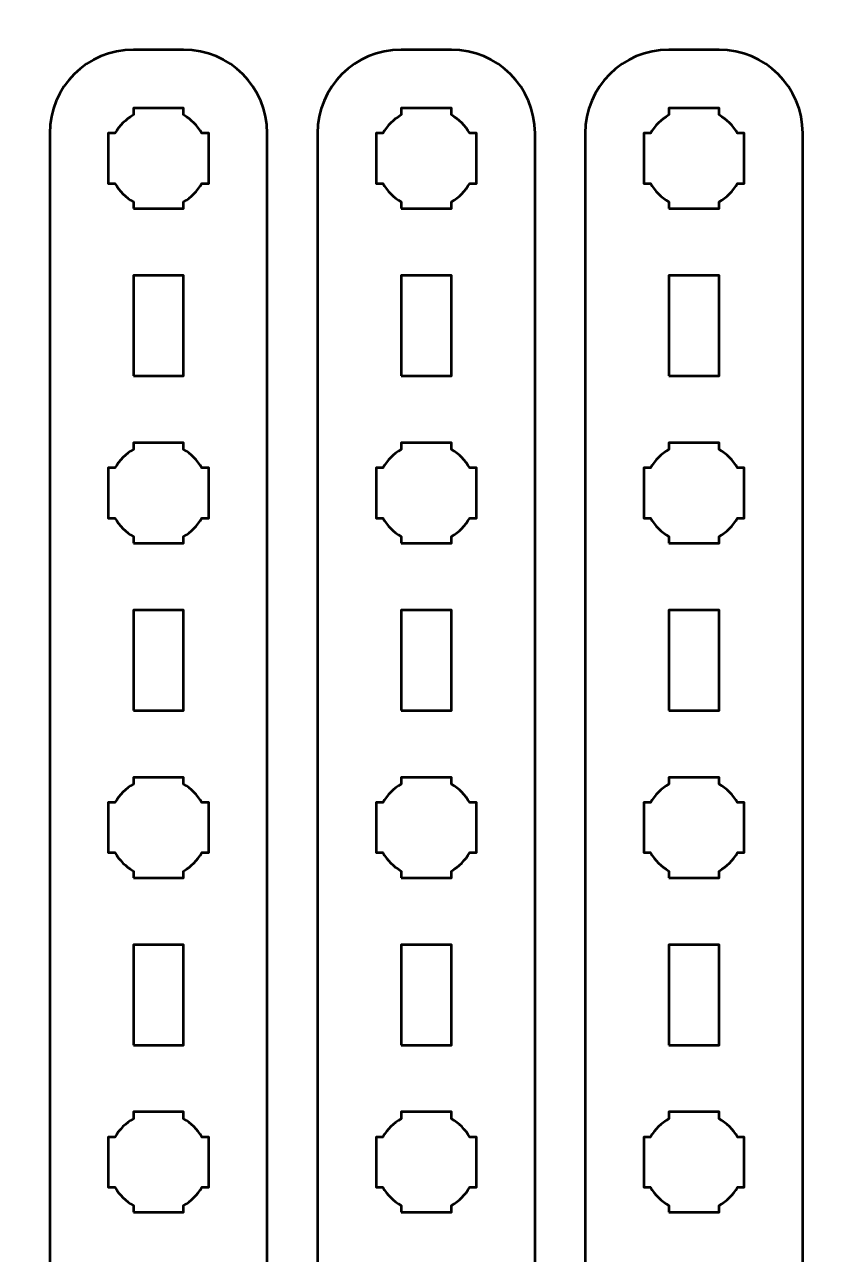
# Model space of a CAD drawing. Header units: centimetres. Extents: x -21 to 0, y -29.7 to 0.
# Drawn here: x -10.5 to -5.66, y -22.2 to -14.85 of the extents above; entities that cross this region are included whole.
import ezdxf

# ---------------------------------------------------------------- set-up
doc = ezdxf.new("R2010")
doc.units = ezdxf.units.CM
doc.header["$MEASUREMENT"] = 0
doc.layers.add('Layer 1', color=7, linetype='Continuous')

msp = doc.modelspace()

# ---------------------------------------------------------------- linework, layer by layer
at = {"layer": 'Layer 1', "color": 1, "lineweight": 53}
msp.add_open_spline([(-21.00003, -29.19995), (-21.00003, -29.19995), (-21.00003, -5.89992), (-21.00003, -5.89992), (-21.00003, -5.89992), (-21.00003, -5.81709), (-20.93286, -5.74992), (-20.85003, -5.74992), (-20.85003, -5.74992), (-20.7672, -5.74992), (-20.70003, -5.68275), (-20.70003, -5.59992), (-20.70003, -5.59992), (-20.70003, -5.51709), (-20.7672, -5.44992), (-20.85003, -5.44992), (-20.85003, -5.44992), (-20.93286, -5.44992), (-21.00003, -5.38275), (-21.00003, -5.29992), (-21.00003, -5.29992), (-21.00003, -5.21709), (-20.93286, -5.14992), (-20.85003, -5.14992), (-20.85003, -5.14992), (-20.7672, -5.14992), (-20.70003, -5.08275), (-20.70003, -4.99992), (-20.70003, -4.99992), (-20.70003, -4.91709), (-20.7672, -4.84992), (-20.85003, -4.84992), (-20.85003, -4.84992), (-20.93286, -4.84992), (-21.00003, -4.78275), (-21.00003, -4.69992), (-21.00003, -4.69992), (-21.00003, -4.61709), (-20.93286, -4.54992), (-20.85003, -4.54992), (-20.85003, -4.54992), (-20.7672, -4.54992), (-20.70003, -4.48275), (-20.70003, -4.39992), (-20.70003, -4.39992), (-20.70003, -4.31709), (-20.7672, -4.24992), (-20.85003, -4.24992), (-20.85003, -4.24992), (-20.93286, -4.24992), (-21.00003, -4.18275), (-21.00003, -4.09992), (-21.00003, -4.09992), (-21.00003, -4.01709), (-20.93286, -3.94992), (-20.85003, -3.94992), (-20.85003, -3.94992), (-20.7672, -3.94992), (-20.70003, -3.88275), (-20.70003, -3.79992), (-20.70003, -3.79992), (-20.70003, -3.71709), (-20.7672, -3.64992), (-20.85003, -3.64992), (-20.85003, -3.64992), (-20.93286, -3.64992), (-21.00003, -3.58275), (-21.00003, -3.49992), (-21.00003, -3.49992), (-21.00003, -3.41709), (-20.93286, -3.34992), (-20.85003, -3.34992), (-20.85003, -3.34992), (-20.7672, -3.34992), (-20.70003, -3.28275), (-20.70003, -3.19992), (-20.70003, -3.19992), (-20.70003, -3.11709), (-20.7672, -3.04992), (-20.85003, -3.04992), (-20.85003, -3.04992), (-20.93286, -3.04992), (-21.00003, -2.98275), (-21.00003, -2.89992), (-21.00003, -2.89992), (-21.00003, -2.81709), (-20.93286, -2.74992), (-20.85003, -2.74992), (-20.85003, -2.74992), (-20.7672, -2.74992), (-20.70003, -2.68275), (-20.70003, -2.59992), (-20.70003, -2.59992), (-20.70003, -2.51709), (-20.7672, -2.44992), (-20.85003, -2.44992), (-20.85003, -2.44992), (-20.93286, -2.44992), (-21.00003, -2.38275), (-21.00003, -2.29992), (-21.00003, -2.29992), (-21.00003, -2.21709), (-20.93286, -2.14992), (-20.85003, -2.14992), (-20.85003, -2.14992), (-20.7672, -2.14992), (-20.70003, -2.08275), (-20.70003, -1.99992), (-20.70003, -1.99992), (-20.70003, -1.91709), (-20.7672, -1.84992), (-20.85003, -1.84992), (-20.85003, -1.84992), (-20.93286, -1.84992), (-21.00003, -1.78275), (-21.00003, -1.69992), (-21.00003, -1.69992), (-21.00003, -1.61709), (-20.93286, -1.54992), (-20.85003, -1.54992), (-20.85003, -1.54992), (-20.7672, -1.54992), (-20.70003, -1.48275), (-20.70003, -1.39992), (-20.70003, -1.39992), (-20.70003, -1.31709), (-20.7672, -1.24992), (-20.85003, -1.24992), (-20.85003, -1.24992), (-20.93286, -1.24992), (-21.00003, -1.18275), (-21.00003, -1.09992), (-21.00003, -1.09992), (-21.00003, -1.09992), (-21.00003, -0.49992), (-21.00003, -0.49992), (-21.00003, -0.49992), (-21.00003, -0.22295), (-20.77694, 0.00004), (-20.49994, 0.00004), (-20.49994, 0.00004), (-20.49994, 0.00004), (-0.50008, 0.00004), (-0.50008, 0.00004), (-0.50008, 0.00004), (-0.22294, 0.00004), (0.00002, -0.22295), (0.00002, -0.49992), (0.00002, -0.49992), (0.00002, -0.49992), (0.00002, -29.19995), (0.00002, -29.19995), (0.00002, -29.19995), (0.00002, -29.47695), (-0.22294, -29.70004), (-0.50008, -29.70004), (-0.50008, -29.70004), (-0.50008, -29.70004), (-20.49994, -29.70004), (-20.49994, -29.70004), (-20.49994, -29.70004), (-20.77694, -29.70004), (-21.00003, -29.47695), (-21.00003, -29.19995)], degree=3, knots=[0, 0, 0, 0, 0.0243902, 0.0243902, 0.0243902, 0.0243902, 0.0487805, 0.0487805, 0.0487805, 0.0487805, 0.0731707, 0.0731707, 0.0731707, 0.0731707, 0.097561, 0.097561, 0.097561, 0.097561, 0.1219512, 0.1219512, 0.1219512, 0.1219512, 0.1463415, 0.1463415, 0.1463415, 0.1463415, 0.1707317, 0.1707317, 0.1707317, 0.1707317, 0.195122, 0.195122, 0.195122, 0.195122, 0.2195122, 0.2195122, 0.2195122, 0.2195122, 0.2439024, 0.2439024, 0.2439024, 0.2439024, 0.2682927, 0.2682927, 0.2682927, 0.2682927, 0.2926829, 0.2926829, 0.2926829, 0.2926829, 0.3170732, 0.3170732, 0.3170732, 0.3170732, 0.3414634, 0.3414634, 0.3414634, 0.3414634, 0.3658537, 0.3658537, 0.3658537, 0.3658537, 0.3902439, 0.3902439, 0.3902439, 0.3902439, 0.4146341, 0.4146341, 0.4146341, 0.4146341, 0.4390244, 0.4390244, 0.4390244, 0.4390244, 0.4634146, 0.4634146, 0.4634146, 0.4634146, 0.4878049, 0.4878049, 0.4878049, 0.4878049, 0.5121951, 0.5121951, 0.5121951, 0.5121951, 0.5365854, 0.5365854, 0.5365854, 0.5365854, 0.5609756, 0.5609756, 0.5609756, 0.5609756, 0.5853659, 0.5853659, 0.5853659, 0.5853659, 0.6097561, 0.6097561, 0.6097561, 0.6097561, 0.6341463, 0.6341463, 0.6341463, 0.6341463, 0.6585366, 0.6585366, 0.6585366, 0.6585366, 0.6829268, 0.6829268, 0.6829268, 0.6829268, 0.7073171, 0.7073171, 0.7073171, 0.7073171, 0.7317073, 0.7317073, 0.7317073, 0.7317073, 0.7560976, 0.7560976, 0.7560976, 0.7560976, 0.7804878, 0.7804878, 0.7804878, 0.7804878, 0.804878, 0.804878, 0.804878, 0.804878, 0.8292683, 0.8292683, 0.8292683, 0.8292683, 0.8536585, 0.8536585, 0.8536585, 0.8536585, 0.8780488, 0.8780488, 0.8780488, 0.8780488, 0.902439, 0.902439, 0.902439, 0.902439, 0.9268293, 0.9268293, 0.9268293, 0.9268293, 0.9512195, 0.9512195, 0.9512195, 0.9512195, 0.9756098, 0.9756098, 0.9756098, 0.9756098, 1, 1, 1, 1], dxfattribs=at)
at = {"layer": 'Layer 1', "color": 114, "lineweight": 53}
for points in [[(-9.55, -28.3), (-9.55, -28.3), (-9.85, -28.3), (-9.85, -28.3), (-9.85, -28.3), (-10.12609, -28.3), (-10.35, -28.07609), (-10.35, -27.8), (-10.35, -27.8), (-10.35, -27.8), (-10.35, -15.5), (-10.35, -15.5), (-10.35, -15.5), (-10.35, -15.22391), (-10.12609, -15), (-9.85, -15), (-9.85, -15), (-9.85, -15), (-9.55, -15), (-9.55, -15), (-9.55, -15), (-9.27391, -15), (-9.05, -15.22391), (-9.05, -15.5), (-9.05, -15.5), (-9.05, -15.5), (-9.05, -27.8), (-9.05, -27.8), (-9.05, -27.8), (-9.05, -28.07609), (-9.27391, -28.3), (-9.55, -28.3)], [(-7.95, -28.3), (-7.95, -28.3), (-8.25, -28.3), (-8.25, -28.3), (-8.25, -28.3), (-8.52609, -28.3), (-8.75, -28.07609), (-8.75, -27.8), (-8.75, -27.8), (-8.75, -27.8), (-8.75, -15.5), (-8.75, -15.5), (-8.75, -15.5), (-8.75, -15.22391), (-8.52609, -15), (-8.25, -15), (-8.25, -15), (-8.25, -15), (-7.95, -15), (-7.95, -15), (-7.95, -15), (-7.67391, -15), (-7.45, -15.22391), (-7.45, -15.5), (-7.45, -15.5), (-7.45, -15.5), (-7.45, -27.8), (-7.45, -27.8), (-7.45, -27.8), (-7.45, -28.07609), (-7.67391, -28.3), (-7.95, -28.3)], [(-6.35, -28.3), (-6.35, -28.3), (-6.65, -28.3), (-6.65, -28.3), (-6.65, -28.3), (-6.92609, -28.3), (-7.15, -28.07609), (-7.15, -27.8), (-7.15, -27.8), (-7.15, -27.8), (-7.15, -15.5), (-7.15, -15.5), (-7.15, -15.5), (-7.15, -15.22391), (-6.92609, -15), (-6.65, -15), (-6.65, -15), (-6.65, -15), (-6.35, -15), (-6.35, -15), (-6.35, -15), (-6.07391, -15), (-5.85, -15.22391), (-5.85, -15.5), (-5.85, -15.5), (-5.85, -15.5), (-5.85, -27.8), (-5.85, -27.8), (-5.85, -27.8), (-5.85, -28.07609), (-6.07391, -28.3), (-6.35, -28.3)]]:
    msp.add_open_spline(points, degree=3, knots=[0, 0, 0, 0, 0.125, 0.125, 0.125, 0.125, 0.25, 0.25, 0.25, 0.25, 0.375, 0.375, 0.375, 0.375, 0.5, 0.5, 0.5, 0.5, 0.625, 0.625, 0.625, 0.625, 0.75, 0.75, 0.75, 0.75, 0.875, 0.875, 0.875, 0.875, 1, 1, 1, 1], dxfattribs=at)
at = {"layer": 'Layer 1', "lineweight": 53}
for points, knots in [([(-9.85, -15.95), (-9.85, -15.95), (-9.85, -15.90985), (-9.85, -15.90985), (-9.85, -15.90985), (-9.89553, -15.8835), (-9.9335, -15.84553), (-9.95985, -15.8), (-9.95985, -15.8), (-9.95985, -15.8), (-10, -15.8), (-10, -15.8), (-10, -15.8), (-10, -15.8), (-10, -15.65), (-10, -15.65), (-10, -15.65), (-10, -15.65), (-10, -15.5), (-10, -15.5), (-10, -15.5), (-10, -15.5), (-9.95985, -15.5), (-9.95985, -15.5), (-9.95985, -15.5), (-9.9335, -15.45447), (-9.89553, -15.4165), (-9.85, -15.39015), (-9.85, -15.39015), (-9.85, -15.39015), (-9.85, -15.35), (-9.85, -15.35), (-9.85, -15.35), (-9.85, -15.35), (-9.7, -15.35), (-9.7, -15.35), (-9.7, -15.35), (-9.7, -15.35), (-9.55, -15.35), (-9.55, -15.35), (-9.55, -15.35), (-9.55, -15.35), (-9.55, -15.39015), (-9.55, -15.39015), (-9.55, -15.39015), (-9.50447, -15.4165), (-9.4665, -15.45447), (-9.44015, -15.5), (-9.44015, -15.5), (-9.44015, -15.5), (-9.4, -15.5), (-9.4, -15.5), (-9.4, -15.5), (-9.4, -15.5), (-9.4, -15.65), (-9.4, -15.65), (-9.4, -15.65), (-9.4, -15.65), (-9.4, -15.8), (-9.4, -15.8), (-9.4, -15.8), (-9.4, -15.8), (-9.44015, -15.8), (-9.44015, -15.8), (-9.44015, -15.8), (-9.4665, -15.84553), (-9.50447, -15.8835), (-9.55, -15.90985), (-9.55, -15.90985), (-9.55, -15.90985), (-9.55, -15.95), (-9.55, -15.95), (-9.55, -15.95), (-9.55, -15.95), (-9.7, -15.95), (-9.7, -15.95), (-9.7, -15.95), (-9.7, -15.95), (-9.85, -15.95), (-9.85, -15.95)], [0, 0, 0, 0, 0.05, 0.05, 0.05, 0.05, 0.1, 0.1, 0.1, 0.1, 0.15, 0.15, 0.15, 0.15, 0.2, 0.2, 0.2, 0.2, 0.25, 0.25, 0.25, 0.25, 0.3, 0.3, 0.3, 0.3, 0.35, 0.35, 0.35, 0.35, 0.4, 0.4, 0.4, 0.4, 0.45, 0.45, 0.45, 0.45, 0.5, 0.5, 0.5, 0.5, 0.55, 0.55, 0.55, 0.55, 0.6, 0.6, 0.6, 0.6, 0.65, 0.65, 0.65, 0.65, 0.7, 0.7, 0.7, 0.7, 0.75, 0.75, 0.75, 0.75, 0.8, 0.8, 0.8, 0.8, 0.85, 0.85, 0.85, 0.85, 0.9, 0.9, 0.9, 0.9, 0.95, 0.95, 0.95, 0.95, 1, 1, 1, 1]), ([(-8.25, -15.95), (-8.25, -15.95), (-8.25, -15.90985), (-8.25, -15.90985), (-8.25, -15.90985), (-8.29553, -15.8835), (-8.3335, -15.84553), (-8.35985, -15.8), (-8.35985, -15.8), (-8.35985, -15.8), (-8.4, -15.8), (-8.4, -15.8), (-8.4, -15.8), (-8.4, -15.8), (-8.4, -15.65), (-8.4, -15.65), (-8.4, -15.65), (-8.4, -15.65), (-8.4, -15.5), (-8.4, -15.5), (-8.4, -15.5), (-8.4, -15.5), (-8.35985, -15.5), (-8.35985, -15.5), (-8.35985, -15.5), (-8.3335, -15.45447), (-8.29553, -15.4165), (-8.25, -15.39015), (-8.25, -15.39015), (-8.25, -15.39015), (-8.25, -15.35), (-8.25, -15.35), (-8.25, -15.35), (-8.25, -15.35), (-8.1, -15.35), (-8.1, -15.35), (-8.1, -15.35), (-8.1, -15.35), (-7.95, -15.35), (-7.95, -15.35), (-7.95, -15.35), (-7.95, -15.35), (-7.95, -15.39015), (-7.95, -15.39015), (-7.95, -15.39015), (-7.90447, -15.4165), (-7.8665, -15.45447), (-7.84015, -15.5), (-7.84015, -15.5), (-7.84015, -15.5), (-7.8, -15.5), (-7.8, -15.5), (-7.8, -15.5), (-7.8, -15.5), (-7.8, -15.65), (-7.8, -15.65), (-7.8, -15.65), (-7.8, -15.65), (-7.8, -15.8), (-7.8, -15.8), (-7.8, -15.8), (-7.8, -15.8), (-7.84015, -15.8), (-7.84015, -15.8), (-7.84015, -15.8), (-7.8665, -15.84553), (-7.90447, -15.8835), (-7.95, -15.90985), (-7.95, -15.90985), (-7.95, -15.90985), (-7.95, -15.95), (-7.95, -15.95), (-7.95, -15.95), (-7.95, -15.95), (-8.1, -15.95), (-8.1, -15.95), (-8.1, -15.95), (-8.1, -15.95), (-8.25, -15.95), (-8.25, -15.95)], [0, 0, 0, 0, 0.05, 0.05, 0.05, 0.05, 0.1, 0.1, 0.1, 0.1, 0.15, 0.15, 0.15, 0.15, 0.2, 0.2, 0.2, 0.2, 0.25, 0.25, 0.25, 0.25, 0.3, 0.3, 0.3, 0.3, 0.35, 0.35, 0.35, 0.35, 0.4, 0.4, 0.4, 0.4, 0.45, 0.45, 0.45, 0.45, 0.5, 0.5, 0.5, 0.5, 0.55, 0.55, 0.55, 0.55, 0.6, 0.6, 0.6, 0.6, 0.65, 0.65, 0.65, 0.65, 0.7, 0.7, 0.7, 0.7, 0.75, 0.75, 0.75, 0.75, 0.8, 0.8, 0.8, 0.8, 0.85, 0.85, 0.85, 0.85, 0.9, 0.9, 0.9, 0.9, 0.95, 0.95, 0.95, 0.95, 1, 1, 1, 1]), ([(-6.65, -15.95), (-6.65, -15.95), (-6.65, -15.90985), (-6.65, -15.90985), (-6.65, -15.90985), (-6.69553, -15.8835), (-6.7335, -15.84553), (-6.75985, -15.8), (-6.75985, -15.8), (-6.75985, -15.8), (-6.8, -15.8), (-6.8, -15.8), (-6.8, -15.8), (-6.8, -15.8), (-6.8, -15.65), (-6.8, -15.65), (-6.8, -15.65), (-6.8, -15.65), (-6.8, -15.5), (-6.8, -15.5), (-6.8, -15.5), (-6.8, -15.5), (-6.75985, -15.5), (-6.75985, -15.5), (-6.75985, -15.5), (-6.7335, -15.45447), (-6.69553, -15.4165), (-6.65, -15.39015), (-6.65, -15.39015), (-6.65, -15.39015), (-6.65, -15.35), (-6.65, -15.35), (-6.65, -15.35), (-6.65, -15.35), (-6.5, -15.35), (-6.5, -15.35), (-6.5, -15.35), (-6.5, -15.35), (-6.35, -15.35), (-6.35, -15.35), (-6.35, -15.35), (-6.35, -15.35), (-6.35, -15.39015), (-6.35, -15.39015), (-6.35, -15.39015), (-6.30447, -15.4165), (-6.2665, -15.45447), (-6.24015, -15.5), (-6.24015, -15.5), (-6.24015, -15.5), (-6.2, -15.5), (-6.2, -15.5), (-6.2, -15.5), (-6.2, -15.5), (-6.2, -15.65), (-6.2, -15.65), (-6.2, -15.65), (-6.2, -15.65), (-6.2, -15.8), (-6.2, -15.8), (-6.2, -15.8), (-6.2, -15.8), (-6.24015, -15.8), (-6.24015, -15.8), (-6.24015, -15.8), (-6.2665, -15.84553), (-6.30447, -15.8835), (-6.35, -15.90985), (-6.35, -15.90985), (-6.35, -15.90985), (-6.35, -15.95), (-6.35, -15.95), (-6.35, -15.95), (-6.35, -15.95), (-6.5, -15.95), (-6.5, -15.95), (-6.5, -15.95), (-6.5, -15.95), (-6.65, -15.95), (-6.65, -15.95)], [0, 0, 0, 0, 0.05, 0.05, 0.05, 0.05, 0.1, 0.1, 0.1, 0.1, 0.15, 0.15, 0.15, 0.15, 0.2, 0.2, 0.2, 0.2, 0.25, 0.25, 0.25, 0.25, 0.3, 0.3, 0.3, 0.3, 0.35, 0.35, 0.35, 0.35, 0.4, 0.4, 0.4, 0.4, 0.45, 0.45, 0.45, 0.45, 0.5, 0.5, 0.5, 0.5, 0.55, 0.55, 0.55, 0.55, 0.6, 0.6, 0.6, 0.6, 0.65, 0.65, 0.65, 0.65, 0.7, 0.7, 0.7, 0.7, 0.75, 0.75, 0.75, 0.75, 0.8, 0.8, 0.8, 0.8, 0.85, 0.85, 0.85, 0.85, 0.9, 0.9, 0.9, 0.9, 0.95, 0.95, 0.95, 0.95, 1, 1, 1, 1]), ([(-9.85, -16.95), (-9.85, -16.95), (-9.85, -16.35), (-9.85, -16.35), (-9.85, -16.35), (-9.85, -16.35), (-9.55, -16.35), (-9.55, -16.35), (-9.55, -16.35), (-9.55, -16.35), (-9.55, -16.95), (-9.55, -16.95), (-9.55, -16.95), (-9.55, -16.95), (-9.85, -16.95), (-9.85, -16.95)], [0, 0, 0, 0, 0.25, 0.25, 0.25, 0.25, 0.5, 0.5, 0.5, 0.5, 0.75, 0.75, 0.75, 0.75, 1, 1, 1, 1]), ([(-8.25, -16.95), (-8.25, -16.95), (-8.25, -16.35), (-8.25, -16.35), (-8.25, -16.35), (-8.25, -16.35), (-7.95, -16.35), (-7.95, -16.35), (-7.95, -16.35), (-7.95, -16.35), (-7.95, -16.95), (-7.95, -16.95), (-7.95, -16.95), (-7.95, -16.95), (-8.25, -16.95), (-8.25, -16.95)], [0, 0, 0, 0, 0.25, 0.25, 0.25, 0.25, 0.5, 0.5, 0.5, 0.5, 0.75, 0.75, 0.75, 0.75, 1, 1, 1, 1]), ([(-6.65, -16.95), (-6.65, -16.95), (-6.65, -16.35), (-6.65, -16.35), (-6.65, -16.35), (-6.65, -16.35), (-6.35, -16.35), (-6.35, -16.35), (-6.35, -16.35), (-6.35, -16.35), (-6.35, -16.95), (-6.35, -16.95), (-6.35, -16.95), (-6.35, -16.95), (-6.65, -16.95), (-6.65, -16.95)], [0, 0, 0, 0, 0.25, 0.25, 0.25, 0.25, 0.5, 0.5, 0.5, 0.5, 0.75, 0.75, 0.75, 0.75, 1, 1, 1, 1]), ([(-9.85, -17.95), (-9.85, -17.95), (-9.85, -17.90985), (-9.85, -17.90985), (-9.85, -17.90985), (-9.89553, -17.8835), (-9.9335, -17.84553), (-9.95985, -17.8), (-9.95985, -17.8), (-9.95985, -17.8), (-10, -17.8), (-10, -17.8), (-10, -17.8), (-10, -17.8), (-10, -17.65), (-10, -17.65), (-10, -17.65), (-10, -17.65), (-10, -17.5), (-10, -17.5), (-10, -17.5), (-10, -17.5), (-9.95985, -17.5), (-9.95985, -17.5), (-9.95985, -17.5), (-9.9335, -17.45447), (-9.89553, -17.4165), (-9.85, -17.39015), (-9.85, -17.39015), (-9.85, -17.39015), (-9.85, -17.35), (-9.85, -17.35), (-9.85, -17.35), (-9.85, -17.35), (-9.7, -17.35), (-9.7, -17.35), (-9.7, -17.35), (-9.7, -17.35), (-9.55, -17.35), (-9.55, -17.35), (-9.55, -17.35), (-9.55, -17.35), (-9.55, -17.39015), (-9.55, -17.39015), (-9.55, -17.39015), (-9.50447, -17.4165), (-9.4665, -17.45447), (-9.44015, -17.5), (-9.44015, -17.5), (-9.44015, -17.5), (-9.4, -17.5), (-9.4, -17.5), (-9.4, -17.5), (-9.4, -17.5), (-9.4, -17.65), (-9.4, -17.65), (-9.4, -17.65), (-9.4, -17.65), (-9.4, -17.8), (-9.4, -17.8), (-9.4, -17.8), (-9.4, -17.8), (-9.44015, -17.8), (-9.44015, -17.8), (-9.44015, -17.8), (-9.4665, -17.84553), (-9.50447, -17.8835), (-9.55, -17.90985), (-9.55, -17.90985), (-9.55, -17.90985), (-9.55, -17.95), (-9.55, -17.95), (-9.55, -17.95), (-9.55, -17.95), (-9.7, -17.95), (-9.7, -17.95), (-9.7, -17.95), (-9.7, -17.95), (-9.85, -17.95), (-9.85, -17.95)], [0, 0, 0, 0, 0.05, 0.05, 0.05, 0.05, 0.1, 0.1, 0.1, 0.1, 0.15, 0.15, 0.15, 0.15, 0.2, 0.2, 0.2, 0.2, 0.25, 0.25, 0.25, 0.25, 0.3, 0.3, 0.3, 0.3, 0.35, 0.35, 0.35, 0.35, 0.4, 0.4, 0.4, 0.4, 0.45, 0.45, 0.45, 0.45, 0.5, 0.5, 0.5, 0.5, 0.55, 0.55, 0.55, 0.55, 0.6, 0.6, 0.6, 0.6, 0.65, 0.65, 0.65, 0.65, 0.7, 0.7, 0.7, 0.7, 0.75, 0.75, 0.75, 0.75, 0.8, 0.8, 0.8, 0.8, 0.85, 0.85, 0.85, 0.85, 0.9, 0.9, 0.9, 0.9, 0.95, 0.95, 0.95, 0.95, 1, 1, 1, 1]), ([(-8.25, -17.95), (-8.25, -17.95), (-8.25, -17.90985), (-8.25, -17.90985), (-8.25, -17.90985), (-8.29553, -17.8835), (-8.3335, -17.84553), (-8.35985, -17.8), (-8.35985, -17.8), (-8.35985, -17.8), (-8.4, -17.8), (-8.4, -17.8), (-8.4, -17.8), (-8.4, -17.8), (-8.4, -17.65), (-8.4, -17.65), (-8.4, -17.65), (-8.4, -17.65), (-8.4, -17.5), (-8.4, -17.5), (-8.4, -17.5), (-8.4, -17.5), (-8.35985, -17.5), (-8.35985, -17.5), (-8.35985, -17.5), (-8.3335, -17.45447), (-8.29553, -17.4165), (-8.25, -17.39015), (-8.25, -17.39015), (-8.25, -17.39015), (-8.25, -17.35), (-8.25, -17.35), (-8.25, -17.35), (-8.25, -17.35), (-8.1, -17.35), (-8.1, -17.35), (-8.1, -17.35), (-8.1, -17.35), (-7.95, -17.35), (-7.95, -17.35), (-7.95, -17.35), (-7.95, -17.35), (-7.95, -17.39015), (-7.95, -17.39015), (-7.95, -17.39015), (-7.90447, -17.4165), (-7.8665, -17.45447), (-7.84015, -17.5), (-7.84015, -17.5), (-7.84015, -17.5), (-7.8, -17.5), (-7.8, -17.5), (-7.8, -17.5), (-7.8, -17.5), (-7.8, -17.65), (-7.8, -17.65), (-7.8, -17.65), (-7.8, -17.65), (-7.8, -17.8), (-7.8, -17.8), (-7.8, -17.8), (-7.8, -17.8), (-7.84015, -17.8), (-7.84015, -17.8), (-7.84015, -17.8), (-7.8665, -17.84553), (-7.90447, -17.8835), (-7.95, -17.90985), (-7.95, -17.90985), (-7.95, -17.90985), (-7.95, -17.95), (-7.95, -17.95), (-7.95, -17.95), (-7.95, -17.95), (-8.1, -17.95), (-8.1, -17.95), (-8.1, -17.95), (-8.1, -17.95), (-8.25, -17.95), (-8.25, -17.95)], [0, 0, 0, 0, 0.05, 0.05, 0.05, 0.05, 0.1, 0.1, 0.1, 0.1, 0.15, 0.15, 0.15, 0.15, 0.2, 0.2, 0.2, 0.2, 0.25, 0.25, 0.25, 0.25, 0.3, 0.3, 0.3, 0.3, 0.35, 0.35, 0.35, 0.35, 0.4, 0.4, 0.4, 0.4, 0.45, 0.45, 0.45, 0.45, 0.5, 0.5, 0.5, 0.5, 0.55, 0.55, 0.55, 0.55, 0.6, 0.6, 0.6, 0.6, 0.65, 0.65, 0.65, 0.65, 0.7, 0.7, 0.7, 0.7, 0.75, 0.75, 0.75, 0.75, 0.8, 0.8, 0.8, 0.8, 0.85, 0.85, 0.85, 0.85, 0.9, 0.9, 0.9, 0.9, 0.95, 0.95, 0.95, 0.95, 1, 1, 1, 1]), ([(-6.65, -17.95), (-6.65, -17.95), (-6.65, -17.90985), (-6.65, -17.90985), (-6.65, -17.90985), (-6.69553, -17.8835), (-6.7335, -17.84553), (-6.75985, -17.8), (-6.75985, -17.8), (-6.75985, -17.8), (-6.8, -17.8), (-6.8, -17.8), (-6.8, -17.8), (-6.8, -17.8), (-6.8, -17.65), (-6.8, -17.65), (-6.8, -17.65), (-6.8, -17.65), (-6.8, -17.5), (-6.8, -17.5), (-6.8, -17.5), (-6.8, -17.5), (-6.75985, -17.5), (-6.75985, -17.5), (-6.75985, -17.5), (-6.7335, -17.45447), (-6.69553, -17.4165), (-6.65, -17.39015), (-6.65, -17.39015), (-6.65, -17.39015), (-6.65, -17.35), (-6.65, -17.35), (-6.65, -17.35), (-6.65, -17.35), (-6.5, -17.35), (-6.5, -17.35), (-6.5, -17.35), (-6.5, -17.35), (-6.35, -17.35), (-6.35, -17.35), (-6.35, -17.35), (-6.35, -17.35), (-6.35, -17.39015), (-6.35, -17.39015), (-6.35, -17.39015), (-6.30447, -17.4165), (-6.2665, -17.45447), (-6.24015, -17.5), (-6.24015, -17.5), (-6.24015, -17.5), (-6.2, -17.5), (-6.2, -17.5), (-6.2, -17.5), (-6.2, -17.5), (-6.2, -17.65), (-6.2, -17.65), (-6.2, -17.65), (-6.2, -17.65), (-6.2, -17.8), (-6.2, -17.8), (-6.2, -17.8), (-6.2, -17.8), (-6.24015, -17.8), (-6.24015, -17.8), (-6.24015, -17.8), (-6.2665, -17.84553), (-6.30447, -17.8835), (-6.35, -17.90985), (-6.35, -17.90985), (-6.35, -17.90985), (-6.35, -17.95), (-6.35, -17.95), (-6.35, -17.95), (-6.35, -17.95), (-6.5, -17.95), (-6.5, -17.95), (-6.5, -17.95), (-6.5, -17.95), (-6.65, -17.95), (-6.65, -17.95)], [0, 0, 0, 0, 0.05, 0.05, 0.05, 0.05, 0.1, 0.1, 0.1, 0.1, 0.15, 0.15, 0.15, 0.15, 0.2, 0.2, 0.2, 0.2, 0.25, 0.25, 0.25, 0.25, 0.3, 0.3, 0.3, 0.3, 0.35, 0.35, 0.35, 0.35, 0.4, 0.4, 0.4, 0.4, 0.45, 0.45, 0.45, 0.45, 0.5, 0.5, 0.5, 0.5, 0.55, 0.55, 0.55, 0.55, 0.6, 0.6, 0.6, 0.6, 0.65, 0.65, 0.65, 0.65, 0.7, 0.7, 0.7, 0.7, 0.75, 0.75, 0.75, 0.75, 0.8, 0.8, 0.8, 0.8, 0.85, 0.85, 0.85, 0.85, 0.9, 0.9, 0.9, 0.9, 0.95, 0.95, 0.95, 0.95, 1, 1, 1, 1]), ([(-9.85, -18.95), (-9.85, -18.95), (-9.85, -18.35), (-9.85, -18.35), (-9.85, -18.35), (-9.85, -18.35), (-9.55, -18.35), (-9.55, -18.35), (-9.55, -18.35), (-9.55, -18.35), (-9.55, -18.95), (-9.55, -18.95), (-9.55, -18.95), (-9.55, -18.95), (-9.85, -18.95), (-9.85, -18.95)], [0, 0, 0, 0, 0.25, 0.25, 0.25, 0.25, 0.5, 0.5, 0.5, 0.5, 0.75, 0.75, 0.75, 0.75, 1, 1, 1, 1]), ([(-8.25, -18.95), (-8.25, -18.95), (-8.25, -18.35), (-8.25, -18.35), (-8.25, -18.35), (-8.25, -18.35), (-7.95, -18.35), (-7.95, -18.35), (-7.95, -18.35), (-7.95, -18.35), (-7.95, -18.95), (-7.95, -18.95), (-7.95, -18.95), (-7.95, -18.95), (-8.25, -18.95), (-8.25, -18.95)], [0, 0, 0, 0, 0.25, 0.25, 0.25, 0.25, 0.5, 0.5, 0.5, 0.5, 0.75, 0.75, 0.75, 0.75, 1, 1, 1, 1]), ([(-6.65, -18.95), (-6.65, -18.95), (-6.65, -18.35), (-6.65, -18.35), (-6.65, -18.35), (-6.65, -18.35), (-6.35, -18.35), (-6.35, -18.35), (-6.35, -18.35), (-6.35, -18.35), (-6.35, -18.95), (-6.35, -18.95), (-6.35, -18.95), (-6.35, -18.95), (-6.65, -18.95), (-6.65, -18.95)], [0, 0, 0, 0, 0.25, 0.25, 0.25, 0.25, 0.5, 0.5, 0.5, 0.5, 0.75, 0.75, 0.75, 0.75, 1, 1, 1, 1]), ([(-9.85, -19.95), (-9.85, -19.95), (-9.85, -19.90985), (-9.85, -19.90985), (-9.85, -19.90985), (-9.89553, -19.8835), (-9.9335, -19.84553), (-9.95985, -19.8), (-9.95985, -19.8), (-9.95985, -19.8), (-10, -19.8), (-10, -19.8), (-10, -19.8), (-10, -19.8), (-10, -19.65), (-10, -19.65), (-10, -19.65), (-10, -19.65), (-10, -19.5), (-10, -19.5), (-10, -19.5), (-10, -19.5), (-9.95985, -19.5), (-9.95985, -19.5), (-9.95985, -19.5), (-9.9335, -19.45447), (-9.89553, -19.4165), (-9.85, -19.39015), (-9.85, -19.39015), (-9.85, -19.39015), (-9.85, -19.35), (-9.85, -19.35), (-9.85, -19.35), (-9.85, -19.35), (-9.7, -19.35), (-9.7, -19.35), (-9.7, -19.35), (-9.7, -19.35), (-9.55, -19.35), (-9.55, -19.35), (-9.55, -19.35), (-9.55, -19.35), (-9.55, -19.39015), (-9.55, -19.39015), (-9.55, -19.39015), (-9.50447, -19.4165), (-9.4665, -19.45447), (-9.44015, -19.5), (-9.44015, -19.5), (-9.44015, -19.5), (-9.4, -19.5), (-9.4, -19.5), (-9.4, -19.5), (-9.4, -19.5), (-9.4, -19.65), (-9.4, -19.65), (-9.4, -19.65), (-9.4, -19.65), (-9.4, -19.8), (-9.4, -19.8), (-9.4, -19.8), (-9.4, -19.8), (-9.44015, -19.8), (-9.44015, -19.8), (-9.44015, -19.8), (-9.4665, -19.84553), (-9.50447, -19.8835), (-9.55, -19.90985), (-9.55, -19.90985), (-9.55, -19.90985), (-9.55, -19.95), (-9.55, -19.95), (-9.55, -19.95), (-9.55, -19.95), (-9.7, -19.95), (-9.7, -19.95), (-9.7, -19.95), (-9.7, -19.95), (-9.85, -19.95), (-9.85, -19.95)], [0, 0, 0, 0, 0.05, 0.05, 0.05, 0.05, 0.1, 0.1, 0.1, 0.1, 0.15, 0.15, 0.15, 0.15, 0.2, 0.2, 0.2, 0.2, 0.25, 0.25, 0.25, 0.25, 0.3, 0.3, 0.3, 0.3, 0.35, 0.35, 0.35, 0.35, 0.4, 0.4, 0.4, 0.4, 0.45, 0.45, 0.45, 0.45, 0.5, 0.5, 0.5, 0.5, 0.55, 0.55, 0.55, 0.55, 0.6, 0.6, 0.6, 0.6, 0.65, 0.65, 0.65, 0.65, 0.7, 0.7, 0.7, 0.7, 0.75, 0.75, 0.75, 0.75, 0.8, 0.8, 0.8, 0.8, 0.85, 0.85, 0.85, 0.85, 0.9, 0.9, 0.9, 0.9, 0.95, 0.95, 0.95, 0.95, 1, 1, 1, 1]), ([(-8.25, -19.95), (-8.25, -19.95), (-8.25, -19.90985), (-8.25, -19.90985), (-8.25, -19.90985), (-8.29553, -19.8835), (-8.3335, -19.84553), (-8.35985, -19.8), (-8.35985, -19.8), (-8.35985, -19.8), (-8.4, -19.8), (-8.4, -19.8), (-8.4, -19.8), (-8.4, -19.8), (-8.4, -19.65), (-8.4, -19.65), (-8.4, -19.65), (-8.4, -19.65), (-8.4, -19.5), (-8.4, -19.5), (-8.4, -19.5), (-8.4, -19.5), (-8.35985, -19.5), (-8.35985, -19.5), (-8.35985, -19.5), (-8.3335, -19.45447), (-8.29553, -19.4165), (-8.25, -19.39015), (-8.25, -19.39015), (-8.25, -19.39015), (-8.25, -19.35), (-8.25, -19.35), (-8.25, -19.35), (-8.25, -19.35), (-8.1, -19.35), (-8.1, -19.35), (-8.1, -19.35), (-8.1, -19.35), (-7.95, -19.35), (-7.95, -19.35), (-7.95, -19.35), (-7.95, -19.35), (-7.95, -19.39015), (-7.95, -19.39015), (-7.95, -19.39015), (-7.90447, -19.4165), (-7.8665, -19.45447), (-7.84015, -19.5), (-7.84015, -19.5), (-7.84015, -19.5), (-7.8, -19.5), (-7.8, -19.5), (-7.8, -19.5), (-7.8, -19.5), (-7.8, -19.65), (-7.8, -19.65), (-7.8, -19.65), (-7.8, -19.65), (-7.8, -19.8), (-7.8, -19.8), (-7.8, -19.8), (-7.8, -19.8), (-7.84015, -19.8), (-7.84015, -19.8), (-7.84015, -19.8), (-7.8665, -19.84553), (-7.90447, -19.8835), (-7.95, -19.90985), (-7.95, -19.90985), (-7.95, -19.90985), (-7.95, -19.95), (-7.95, -19.95), (-7.95, -19.95), (-7.95, -19.95), (-8.1, -19.95), (-8.1, -19.95), (-8.1, -19.95), (-8.1, -19.95), (-8.25, -19.95), (-8.25, -19.95)], [0, 0, 0, 0, 0.05, 0.05, 0.05, 0.05, 0.1, 0.1, 0.1, 0.1, 0.15, 0.15, 0.15, 0.15, 0.2, 0.2, 0.2, 0.2, 0.25, 0.25, 0.25, 0.25, 0.3, 0.3, 0.3, 0.3, 0.35, 0.35, 0.35, 0.35, 0.4, 0.4, 0.4, 0.4, 0.45, 0.45, 0.45, 0.45, 0.5, 0.5, 0.5, 0.5, 0.55, 0.55, 0.55, 0.55, 0.6, 0.6, 0.6, 0.6, 0.65, 0.65, 0.65, 0.65, 0.7, 0.7, 0.7, 0.7, 0.75, 0.75, 0.75, 0.75, 0.8, 0.8, 0.8, 0.8, 0.85, 0.85, 0.85, 0.85, 0.9, 0.9, 0.9, 0.9, 0.95, 0.95, 0.95, 0.95, 1, 1, 1, 1]), ([(-6.65, -19.95), (-6.65, -19.95), (-6.65, -19.90985), (-6.65, -19.90985), (-6.65, -19.90985), (-6.69553, -19.8835), (-6.7335, -19.84553), (-6.75985, -19.8), (-6.75985, -19.8), (-6.75985, -19.8), (-6.8, -19.8), (-6.8, -19.8), (-6.8, -19.8), (-6.8, -19.8), (-6.8, -19.65), (-6.8, -19.65), (-6.8, -19.65), (-6.8, -19.65), (-6.8, -19.5), (-6.8, -19.5), (-6.8, -19.5), (-6.8, -19.5), (-6.75985, -19.5), (-6.75985, -19.5), (-6.75985, -19.5), (-6.7335, -19.45447), (-6.69553, -19.4165), (-6.65, -19.39015), (-6.65, -19.39015), (-6.65, -19.39015), (-6.65, -19.35), (-6.65, -19.35), (-6.65, -19.35), (-6.65, -19.35), (-6.5, -19.35), (-6.5, -19.35), (-6.5, -19.35), (-6.5, -19.35), (-6.35, -19.35), (-6.35, -19.35), (-6.35, -19.35), (-6.35, -19.35), (-6.35, -19.39015), (-6.35, -19.39015), (-6.35, -19.39015), (-6.30447, -19.4165), (-6.2665, -19.45447), (-6.24015, -19.5), (-6.24015, -19.5), (-6.24015, -19.5), (-6.2, -19.5), (-6.2, -19.5), (-6.2, -19.5), (-6.2, -19.5), (-6.2, -19.65), (-6.2, -19.65), (-6.2, -19.65), (-6.2, -19.65), (-6.2, -19.8), (-6.2, -19.8), (-6.2, -19.8), (-6.2, -19.8), (-6.24015, -19.8), (-6.24015, -19.8), (-6.24015, -19.8), (-6.2665, -19.84553), (-6.30447, -19.8835), (-6.35, -19.90985), (-6.35, -19.90985), (-6.35, -19.90985), (-6.35, -19.95), (-6.35, -19.95), (-6.35, -19.95), (-6.35, -19.95), (-6.5, -19.95), (-6.5, -19.95), (-6.5, -19.95), (-6.5, -19.95), (-6.65, -19.95), (-6.65, -19.95)], [0, 0, 0, 0, 0.05, 0.05, 0.05, 0.05, 0.1, 0.1, 0.1, 0.1, 0.15, 0.15, 0.15, 0.15, 0.2, 0.2, 0.2, 0.2, 0.25, 0.25, 0.25, 0.25, 0.3, 0.3, 0.3, 0.3, 0.35, 0.35, 0.35, 0.35, 0.4, 0.4, 0.4, 0.4, 0.45, 0.45, 0.45, 0.45, 0.5, 0.5, 0.5, 0.5, 0.55, 0.55, 0.55, 0.55, 0.6, 0.6, 0.6, 0.6, 0.65, 0.65, 0.65, 0.65, 0.7, 0.7, 0.7, 0.7, 0.75, 0.75, 0.75, 0.75, 0.8, 0.8, 0.8, 0.8, 0.85, 0.85, 0.85, 0.85, 0.9, 0.9, 0.9, 0.9, 0.95, 0.95, 0.95, 0.95, 1, 1, 1, 1]), ([(-9.85, -20.95), (-9.85, -20.95), (-9.85, -20.35), (-9.85, -20.35), (-9.85, -20.35), (-9.85, -20.35), (-9.55, -20.35), (-9.55, -20.35), (-9.55, -20.35), (-9.55, -20.35), (-9.55, -20.95), (-9.55, -20.95), (-9.55, -20.95), (-9.55, -20.95), (-9.85, -20.95), (-9.85, -20.95)], [0, 0, 0, 0, 0.25, 0.25, 0.25, 0.25, 0.5, 0.5, 0.5, 0.5, 0.75, 0.75, 0.75, 0.75, 1, 1, 1, 1]), ([(-8.25, -20.95), (-8.25, -20.95), (-8.25, -20.35), (-8.25, -20.35), (-8.25, -20.35), (-8.25, -20.35), (-7.95, -20.35), (-7.95, -20.35), (-7.95, -20.35), (-7.95, -20.35), (-7.95, -20.95), (-7.95, -20.95), (-7.95, -20.95), (-7.95, -20.95), (-8.25, -20.95), (-8.25, -20.95)], [0, 0, 0, 0, 0.25, 0.25, 0.25, 0.25, 0.5, 0.5, 0.5, 0.5, 0.75, 0.75, 0.75, 0.75, 1, 1, 1, 1]), ([(-6.65, -20.95), (-6.65, -20.95), (-6.65, -20.35), (-6.65, -20.35), (-6.65, -20.35), (-6.65, -20.35), (-6.35, -20.35), (-6.35, -20.35), (-6.35, -20.35), (-6.35, -20.35), (-6.35, -20.95), (-6.35, -20.95), (-6.35, -20.95), (-6.35, -20.95), (-6.65, -20.95), (-6.65, -20.95)], [0, 0, 0, 0, 0.25, 0.25, 0.25, 0.25, 0.5, 0.5, 0.5, 0.5, 0.75, 0.75, 0.75, 0.75, 1, 1, 1, 1]), ([(-9.85, -21.95), (-9.85, -21.95), (-9.85, -21.90985), (-9.85, -21.90985), (-9.85, -21.90985), (-9.89553, -21.8835), (-9.9335, -21.84553), (-9.95985, -21.8), (-9.95985, -21.8), (-9.95985, -21.8), (-10, -21.8), (-10, -21.8), (-10, -21.8), (-10, -21.8), (-10, -21.65), (-10, -21.65), (-10, -21.65), (-10, -21.65), (-10, -21.5), (-10, -21.5), (-10, -21.5), (-10, -21.5), (-9.95985, -21.5), (-9.95985, -21.5), (-9.95985, -21.5), (-9.9335, -21.45447), (-9.89553, -21.4165), (-9.85, -21.39015), (-9.85, -21.39015), (-9.85, -21.39015), (-9.85, -21.35), (-9.85, -21.35), (-9.85, -21.35), (-9.85, -21.35), (-9.7, -21.35), (-9.7, -21.35), (-9.7, -21.35), (-9.7, -21.35), (-9.55, -21.35), (-9.55, -21.35), (-9.55, -21.35), (-9.55, -21.35), (-9.55, -21.39015), (-9.55, -21.39015), (-9.55, -21.39015), (-9.50447, -21.4165), (-9.4665, -21.45447), (-9.44015, -21.5), (-9.44015, -21.5), (-9.44015, -21.5), (-9.4, -21.5), (-9.4, -21.5), (-9.4, -21.5), (-9.4, -21.5), (-9.4, -21.65), (-9.4, -21.65), (-9.4, -21.65), (-9.4, -21.65), (-9.4, -21.8), (-9.4, -21.8), (-9.4, -21.8), (-9.4, -21.8), (-9.44015, -21.8), (-9.44015, -21.8), (-9.44015, -21.8), (-9.4665, -21.84553), (-9.50447, -21.8835), (-9.55, -21.90985), (-9.55, -21.90985), (-9.55, -21.90985), (-9.55, -21.95), (-9.55, -21.95), (-9.55, -21.95), (-9.55, -21.95), (-9.7, -21.95), (-9.7, -21.95), (-9.7, -21.95), (-9.7, -21.95), (-9.85, -21.95), (-9.85, -21.95)], [0, 0, 0, 0, 0.05, 0.05, 0.05, 0.05, 0.1, 0.1, 0.1, 0.1, 0.15, 0.15, 0.15, 0.15, 0.2, 0.2, 0.2, 0.2, 0.25, 0.25, 0.25, 0.25, 0.3, 0.3, 0.3, 0.3, 0.35, 0.35, 0.35, 0.35, 0.4, 0.4, 0.4, 0.4, 0.45, 0.45, 0.45, 0.45, 0.5, 0.5, 0.5, 0.5, 0.55, 0.55, 0.55, 0.55, 0.6, 0.6, 0.6, 0.6, 0.65, 0.65, 0.65, 0.65, 0.7, 0.7, 0.7, 0.7, 0.75, 0.75, 0.75, 0.75, 0.8, 0.8, 0.8, 0.8, 0.85, 0.85, 0.85, 0.85, 0.9, 0.9, 0.9, 0.9, 0.95, 0.95, 0.95, 0.95, 1, 1, 1, 1]), ([(-8.25, -21.95), (-8.25, -21.95), (-8.25, -21.90985), (-8.25, -21.90985), (-8.25, -21.90985), (-8.29553, -21.8835), (-8.3335, -21.84553), (-8.35985, -21.8), (-8.35985, -21.8), (-8.35985, -21.8), (-8.4, -21.8), (-8.4, -21.8), (-8.4, -21.8), (-8.4, -21.8), (-8.4, -21.65), (-8.4, -21.65), (-8.4, -21.65), (-8.4, -21.65), (-8.4, -21.5), (-8.4, -21.5), (-8.4, -21.5), (-8.4, -21.5), (-8.35985, -21.5), (-8.35985, -21.5), (-8.35985, -21.5), (-8.3335, -21.45447), (-8.29553, -21.4165), (-8.25, -21.39015), (-8.25, -21.39015), (-8.25, -21.39015), (-8.25, -21.35), (-8.25, -21.35), (-8.25, -21.35), (-8.25, -21.35), (-8.1, -21.35), (-8.1, -21.35), (-8.1, -21.35), (-8.1, -21.35), (-7.95, -21.35), (-7.95, -21.35), (-7.95, -21.35), (-7.95, -21.35), (-7.95, -21.39015), (-7.95, -21.39015), (-7.95, -21.39015), (-7.90447, -21.4165), (-7.8665, -21.45447), (-7.84015, -21.5), (-7.84015, -21.5), (-7.84015, -21.5), (-7.8, -21.5), (-7.8, -21.5), (-7.8, -21.5), (-7.8, -21.5), (-7.8, -21.65), (-7.8, -21.65), (-7.8, -21.65), (-7.8, -21.65), (-7.8, -21.8), (-7.8, -21.8), (-7.8, -21.8), (-7.8, -21.8), (-7.84015, -21.8), (-7.84015, -21.8), (-7.84015, -21.8), (-7.8665, -21.84553), (-7.90447, -21.8835), (-7.95, -21.90985), (-7.95, -21.90985), (-7.95, -21.90985), (-7.95, -21.95), (-7.95, -21.95), (-7.95, -21.95), (-7.95, -21.95), (-8.1, -21.95), (-8.1, -21.95), (-8.1, -21.95), (-8.1, -21.95), (-8.25, -21.95), (-8.25, -21.95)], [0, 0, 0, 0, 0.05, 0.05, 0.05, 0.05, 0.1, 0.1, 0.1, 0.1, 0.15, 0.15, 0.15, 0.15, 0.2, 0.2, 0.2, 0.2, 0.25, 0.25, 0.25, 0.25, 0.3, 0.3, 0.3, 0.3, 0.35, 0.35, 0.35, 0.35, 0.4, 0.4, 0.4, 0.4, 0.45, 0.45, 0.45, 0.45, 0.5, 0.5, 0.5, 0.5, 0.55, 0.55, 0.55, 0.55, 0.6, 0.6, 0.6, 0.6, 0.65, 0.65, 0.65, 0.65, 0.7, 0.7, 0.7, 0.7, 0.75, 0.75, 0.75, 0.75, 0.8, 0.8, 0.8, 0.8, 0.85, 0.85, 0.85, 0.85, 0.9, 0.9, 0.9, 0.9, 0.95, 0.95, 0.95, 0.95, 1, 1, 1, 1]), ([(-6.65, -21.95), (-6.65, -21.95), (-6.65, -21.90985), (-6.65, -21.90985), (-6.65, -21.90985), (-6.69553, -21.8835), (-6.7335, -21.84553), (-6.75985, -21.8), (-6.75985, -21.8), (-6.75985, -21.8), (-6.8, -21.8), (-6.8, -21.8), (-6.8, -21.8), (-6.8, -21.8), (-6.8, -21.65), (-6.8, -21.65), (-6.8, -21.65), (-6.8, -21.65), (-6.8, -21.5), (-6.8, -21.5), (-6.8, -21.5), (-6.8, -21.5), (-6.75985, -21.5), (-6.75985, -21.5), (-6.75985, -21.5), (-6.7335, -21.45447), (-6.69553, -21.4165), (-6.65, -21.39015), (-6.65, -21.39015), (-6.65, -21.39015), (-6.65, -21.35), (-6.65, -21.35), (-6.65, -21.35), (-6.65, -21.35), (-6.5, -21.35), (-6.5, -21.35), (-6.5, -21.35), (-6.5, -21.35), (-6.35, -21.35), (-6.35, -21.35), (-6.35, -21.35), (-6.35, -21.35), (-6.35, -21.39015), (-6.35, -21.39015), (-6.35, -21.39015), (-6.30447, -21.4165), (-6.2665, -21.45447), (-6.24015, -21.5), (-6.24015, -21.5), (-6.24015, -21.5), (-6.2, -21.5), (-6.2, -21.5), (-6.2, -21.5), (-6.2, -21.5), (-6.2, -21.65), (-6.2, -21.65), (-6.2, -21.65), (-6.2, -21.65), (-6.2, -21.8), (-6.2, -21.8), (-6.2, -21.8), (-6.2, -21.8), (-6.24015, -21.8), (-6.24015, -21.8), (-6.24015, -21.8), (-6.2665, -21.84553), (-6.30447, -21.8835), (-6.35, -21.90985), (-6.35, -21.90985), (-6.35, -21.90985), (-6.35, -21.95), (-6.35, -21.95), (-6.35, -21.95), (-6.35, -21.95), (-6.5, -21.95), (-6.5, -21.95), (-6.5, -21.95), (-6.5, -21.95), (-6.65, -21.95), (-6.65, -21.95)], [0, 0, 0, 0, 0.05, 0.05, 0.05, 0.05, 0.1, 0.1, 0.1, 0.1, 0.15, 0.15, 0.15, 0.15, 0.2, 0.2, 0.2, 0.2, 0.25, 0.25, 0.25, 0.25, 0.3, 0.3, 0.3, 0.3, 0.35, 0.35, 0.35, 0.35, 0.4, 0.4, 0.4, 0.4, 0.45, 0.45, 0.45, 0.45, 0.5, 0.5, 0.5, 0.5, 0.55, 0.55, 0.55, 0.55, 0.6, 0.6, 0.6, 0.6, 0.65, 0.65, 0.65, 0.65, 0.7, 0.7, 0.7, 0.7, 0.75, 0.75, 0.75, 0.75, 0.8, 0.8, 0.8, 0.8, 0.85, 0.85, 0.85, 0.85, 0.9, 0.9, 0.9, 0.9, 0.95, 0.95, 0.95, 0.95, 1, 1, 1, 1])]:
    msp.add_open_spline(points, degree=3, knots=knots, dxfattribs=at)

doc.saveas('drawing.dxf')
